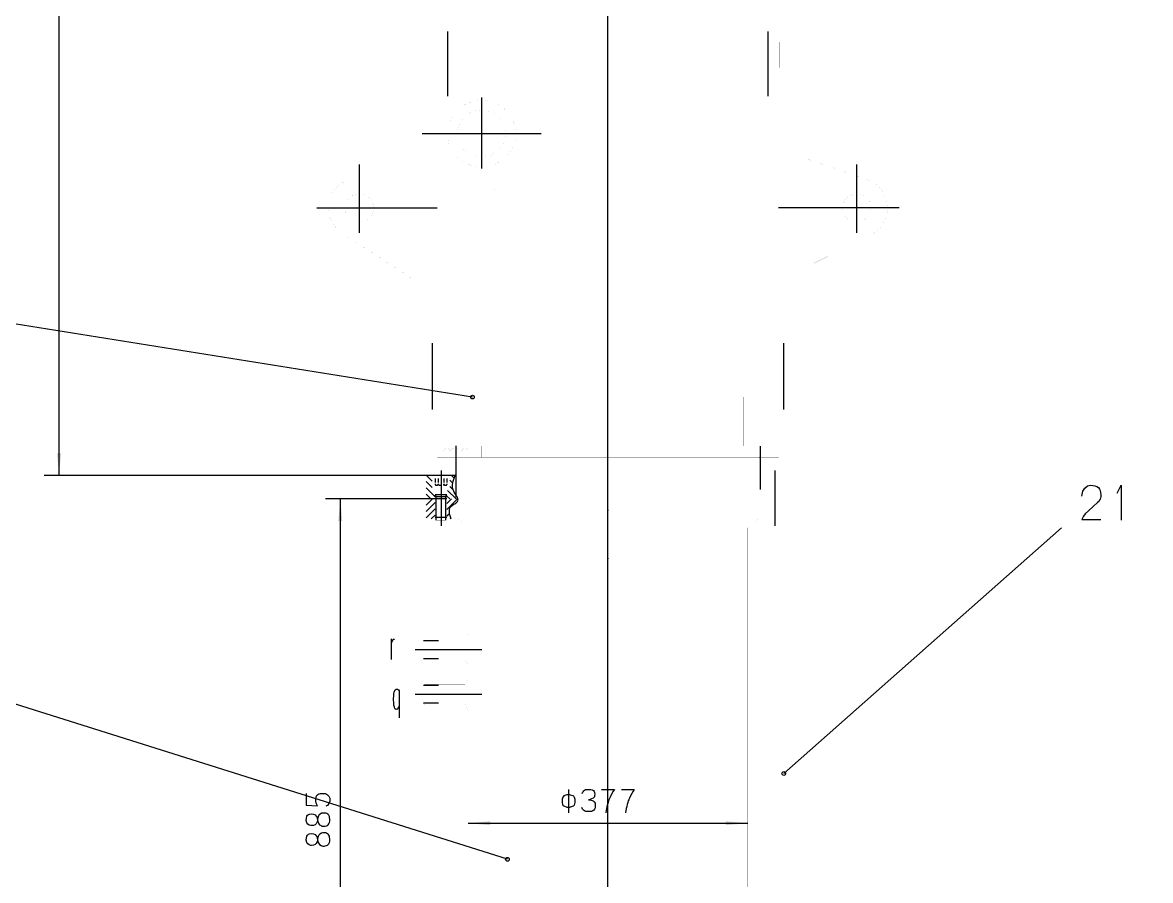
# Model space of a CAD drawing. Extents: x 0 to 8410, y 0 to 11890.
# Drawn here: x 2361 to 3881, y 9512 to 10669 of the extents above; entities that cross this region are included whole.
import ezdxf

# ---------------------------------------------------------------- set-up
doc = ezdxf.new("R2010")
doc.units = 0
doc.header["$MEASUREMENT"] = 0
doc.linetypes.add('中心线', pattern=[20.6, 15, -1.8, 2, -1.8])
doc.linetypes.add('虚线', pattern=[7, 5, -2])
for name, color, linetype in [('6', 7, 'Continuous'), ('7', 7, 'Continuous'), ('8', 7, 'Continuous'), ('9', 7, 'Continuous')]:
    doc.layers.add(name, color=color, linetype=linetype)

# ---------------------------------------------------------------- blocks, each defined once
blk = doc.blocks.new('BLKENT19')
at = {"layer": '6', "color": 2, "linetype": 'Continuous'}
for p, q in [((3088.57, 9623.29), (3088.15, 9621.53)), ((3088.99, 9624.25), (3088.57, 9623.29)), ((3089.41, 9624.89), (3088.99, 9624.25)), ((3090.35, 9626.01), (3089.41, 9624.89)), ((3094.22, 9627.61), (3090.35, 9626.01)), ((3099.03, 9627.61), (3094.22, 9627.61)), ((3096.62, 9634.97), (3096.62, 9603.45)), ((3099.03, 9627.61), (3102.27, 9626.65)), ((3102.27, 9626.65), (3103.21, 9626.01)), ((3103.21, 9626.01), (3104.26, 9624.41)), ((3104.26, 9624.41), (3104.78, 9623.13)), ((3104.78, 9623.13), (3105.09, 9621.53)), ((3115.03, 9629.21), (3115.66, 9630.49)), ((3115.66, 9630.49), (3116.28, 9631.77)), ((3116.28, 9631.77), (3117.33, 9633.05)), ((3117.33, 9633.05), (3118.27, 9634.01)), ((3118.27, 9634.01), (3119.52, 9634.65)), ((3119.52, 9634.65), (3120.99, 9634.97)), ((3120.99, 9634.97), (3124.54, 9634.97)), ((3124.54, 9634.97), (3126.74, 9634.81)), ((3126.74, 9634.81), (3128.62, 9634.17)), ((3129.77, 9623.29), (3127.68, 9622.01)), ((3128.62, 9634.17), (3130.09, 9633.21)), ((3131.45, 9625.05), (3129.77, 9623.29)), ((3130.09, 9633.21), (3131.13, 9632.09)), ((3131.13, 9632.09), (3131.86, 9630.49)), ((3131.86, 9626.49), (3131.45, 9625.05)), ((3131.86, 9630.49), (3132.18, 9628.57)), ((3132.18, 9628.57), (3131.86, 9626.49)), ((3141.17, 9634.97), (3158.43, 9634.97)), ((3152.67, 9624.57), (3151.11, 9620.89)), ((3155.18, 9629.37), (3152.67, 9624.57)), ((3156.96, 9632.57), (3155.18, 9629.37)), ((3158.43, 9634.97), (3156.96, 9632.57)), ((3167.84, 9634.97), (3185.09, 9634.97)), ((3179.34, 9624.57), (3177.77, 9620.89)), ((3181.85, 9629.37), (3179.34, 9624.57)), ((3183.63, 9632.57), (3181.85, 9629.37)), ((3185.09, 9634.97), (3183.63, 9632.57)), ((3088.15, 9621.53), (3088.05, 9619.29)), ((3088.05, 9619.29), (3088.15, 9617.05)), ((3088.15, 9617.05), (3088.67, 9614.65)), ((3088.67, 9614.65), (3089.09, 9613.85)), ((3089.09, 9613.85), (3090.14, 9612.57)), ((3090.14, 9612.57), (3094.22, 9610.97)), ((3094.22, 9610.97), (3099.03, 9610.97)), ((3103.11, 9612.41), (3099.03, 9610.97)), ((3104.15, 9613.85), (3103.11, 9612.41)), ((3104.78, 9615.29), (3104.15, 9613.85)), ((3105.09, 9617.05), (3104.78, 9615.29)), ((3105.09, 9621.53), (3105.2, 9619.29)), ((3105.2, 9619.29), (3105.09, 9617.05)), ((3115.66, 9608.25), (3114.61, 9610.65)), ((3116.7, 9606.97), (3115.66, 9608.25)), ((3118.27, 9605.85), (3116.7, 9606.97)), ((3125.8, 9621.37), (3123.5, 9620.89)), ((3123.5, 9620.89), (3125.38, 9620.73)), ((3125.38, 9620.73), (3128.41, 9620.09)), ((3127.68, 9622.01), (3125.8, 9621.37)), ((3128.41, 9620.09), (3129.88, 9619.61)), ((3130.92, 9606.97), (3129.46, 9605.85)), ((3129.88, 9619.61), (3131.24, 9618.33)), ((3131.86, 9608.09), (3130.92, 9606.97)), ((3131.24, 9618.33), (3132.39, 9616.41)), ((3132.6, 9610.17), (3131.86, 9608.09)), ((3132.39, 9616.41), (3132.7, 9614.65)), ((3132.7, 9611.61), (3132.6, 9610.17)), ((3132.7, 9614.65), (3132.7, 9611.61)), ((3147.76, 9609.05), (3146.92, 9603.45)), ((3148.39, 9611.77), (3147.76, 9609.05)), ((3149.01, 9614.49), (3148.39, 9611.77)), ((3149.96, 9617.21), (3149.01, 9614.49)), ((3150.48, 9619.29), (3149.96, 9617.21)), ((3151.11, 9620.89), (3150.48, 9619.29)), ((3174.43, 9609.05), (3173.59, 9603.45)), ((3175.05, 9611.77), (3174.43, 9609.05)), ((3175.68, 9614.49), (3175.05, 9611.77)), ((3176.62, 9617.21), (3175.68, 9614.49)), ((3177.15, 9619.29), (3176.62, 9617.21)), ((3177.77, 9620.89), (3177.15, 9619.29)), ((3119.84, 9605.05), (3118.27, 9605.85)), ((3122.24, 9604.89), (3119.84, 9605.05)), ((3127.68, 9604.89), (3122.24, 9604.89)), ((3129.46, 9605.85), (3127.68, 9604.89))]:
    blk.add_line(p, q, dxfattribs=at)
at = {"layer": '6', "color": 1, "linetype": 'Continuous'}
blk.add_line((2961.3, 9589.29), (3338.3, 9589.29), dxfattribs=at)
for points in [[(2961.3, 9589.29), (2991.18, 9591.9), (2991.18, 9586.67)], [(3338.3, 9589.29), (3308.41, 9586.67), (3308.41, 9591.9)]]:
    blk.add_solid(points, dxfattribs=at)
blk = doc.blocks.new('BLKENT20')
at = {"layer": '6', "color": 1, "linetype": 'Continuous'}
for p, q in [((2932.8, 10026.4), (2769.1, 10026.4)), ((2789.1, 9141.44), (2789.1, 10026.4)), ((2869.8, 9141.44), (2769.1, 9141.44))]:
    blk.add_line(p, q, dxfattribs=at)
at = {"layer": '6', "color": 2, "linetype": 'Continuous'}
for p, q in [((2743.26, 9629.44), (2743.26, 9613.55)), ((2755.9, 9622.33), (2757.18, 9626.31)), ((2755.9, 9619.3), (2755.9, 9622.33)), ((2757.18, 9626.31), (2758.78, 9628.19)), ((2758.78, 9628.19), (2760.22, 9628.92)), ((2760.22, 9628.92), (2762.14, 9629.34)), ((2762.14, 9629.34), (2765.34, 9629.55)), ((2765.34, 9629.55), (2768.54, 9629.23)), ((2768.54, 9629.23), (2770.3, 9628.61)), ((2770.3, 9628.61), (2771.9, 9627.67)), ((2771.9, 9627.67), (2773.66, 9625.57)), ((2773.66, 9625.57), (2774.78, 9622.96)), ((2774.78, 9622.96), (2774.78, 9619.19)), ((2743.26, 9613.55), (2758.46, 9612.71)), ((2756.7, 9616.16), (2755.9, 9619.3)), ((2758.46, 9612.71), (2756.7, 9616.16)), ((2770.46, 9612.71), (2769.5, 9612.08)), ((2771.58, 9613.23), (2770.46, 9612.71)), ((2773.66, 9615.74), (2771.58, 9613.23)), ((2774.46, 9617.63), (2773.66, 9615.74)), ((2774.78, 9619.19), (2774.46, 9617.63)), ((2743.26, 9592.95), (2743.42, 9596.08)), ((2744.06, 9590.02), (2743.26, 9592.95)), ((2743.42, 9596.08), (2744.06, 9598.7)), ((2744.06, 9598.7), (2744.86, 9599.95)), ((2744.86, 9599.95), (2746.3, 9601.1)), ((2746.3, 9601.1), (2747.42, 9601.63)), ((2747.42, 9601.63), (2750.78, 9601.94)), ((2750.78, 9601.94), (2753.02, 9601.63)), ((2753.02, 9601.63), (2755.1, 9600.68)), ((2755.1, 9600.68), (2756.7, 9599.01)), ((2756.7, 9599.01), (2757.66, 9597.02)), ((2757.66, 9597.02), (2757.98, 9595.56)), ((2758.14, 9593.78), (2757.66, 9591.06)), ((2757.98, 9595.56), (2758.78, 9591.69)), ((2759.42, 9598.07), (2758.14, 9594.51)), ((2758.78, 9591.69), (2759.58, 9589.7)), ((2760.22, 9599.95), (2759.42, 9598.07)), ((2761.66, 9601.21), (2760.22, 9599.95)), ((2763.9, 9602.67), (2761.66, 9601.21)), ((2765.34, 9602.88), (2763.9, 9602.67)), ((2767.42, 9602.88), (2765.34, 9602.88)), ((2769.34, 9602.88), (2767.42, 9602.88)), ((2770.94, 9602.25), (2769.34, 9602.88)), ((2772.22, 9601.52), (2770.94, 9602.25)), ((2772.86, 9601), (2772.22, 9601.52)), ((2773.5, 9599.95), (2772.86, 9601)), ((2774.46, 9598.38), (2773.5, 9599.95)), ((2774.3, 9590.12), (2774.78, 9591.9)), ((2774.62, 9597.23), (2774.46, 9598.38)), ((2775.1, 9594.31), (2774.62, 9597.23)), ((2774.78, 9591.9), (2775.1, 9594.31)), ((2745.34, 9588.14), (2744.06, 9590.02)), ((2747.26, 9586.67), (2745.34, 9588.14)), ((2749.34, 9586.15), (2747.26, 9586.67)), ((2750.46, 9586.15), (2749.34, 9586.15)), ((2753.02, 9586.36), (2750.46, 9586.15)), ((2755.1, 9587.19), (2753.02, 9586.36)), ((2756.54, 9588.66), (2755.1, 9587.19)), ((2757.66, 9591.06), (2756.54, 9588.66)), ((2759.58, 9589.7), (2760.22, 9588.66)), ((2760.22, 9588.66), (2761.18, 9587.19)), ((2761.18, 9587.19), (2763.26, 9586.04)), ((2763.26, 9586.04), (2764.38, 9585.52)), ((2764.38, 9585.52), (2765.66, 9585.21)), ((2765.66, 9585.21), (2767.1, 9585.21)), ((2767.1, 9585.21), (2768.86, 9585.31)), ((2768.86, 9585.31), (2770.62, 9585.73)), ((2770.62, 9585.73), (2771.74, 9586.36)), ((2771.74, 9586.36), (2772.7, 9587.09)), ((2772.7, 9587.09), (2773.5, 9588.34)), ((2773.5, 9588.34), (2774.3, 9590.12)), ((2743.26, 9566.28), (2743.42, 9569.42)), ((2744.06, 9563.35), (2743.26, 9566.28)), ((2743.42, 9569.42), (2744.06, 9572.03)), ((2744.06, 9572.03), (2744.86, 9573.29)), ((2745.34, 9561.47), (2744.06, 9563.35)), ((2744.86, 9573.29), (2746.3, 9574.44)), ((2747.26, 9560), (2745.34, 9561.47)), ((2746.3, 9574.44), (2747.42, 9574.96)), ((2747.42, 9574.96), (2750.78, 9575.27)), ((2750.78, 9575.27), (2753.02, 9574.96)), ((2753.02, 9574.96), (2755.1, 9574.02)), ((2755.1, 9574.02), (2756.7, 9572.34)), ((2756.54, 9561.99), (2755.1, 9560.53)), ((2757.66, 9564.4), (2756.54, 9561.99)), ((2756.7, 9572.34), (2757.66, 9570.36)), ((2757.66, 9570.36), (2757.98, 9568.89)), ((2758.14, 9567.12), (2757.66, 9564.4)), ((2757.98, 9568.89), (2758.78, 9565.02)), ((2759.42, 9571.4), (2758.14, 9567.85)), ((2758.78, 9565.02), (2759.58, 9563.04)), ((2760.22, 9573.29), (2759.42, 9571.4)), ((2759.58, 9563.04), (2760.22, 9561.99)), ((2761.66, 9574.54), (2760.22, 9573.29)), ((2760.22, 9561.99), (2761.18, 9560.53)), ((2763.9, 9576), (2761.66, 9574.54)), ((2765.34, 9576.21), (2763.9, 9576)), ((2767.42, 9576.21), (2765.34, 9576.21)), ((2769.34, 9576.21), (2767.42, 9576.21)), ((2770.94, 9575.59), (2769.34, 9576.21)), ((2772.22, 9574.85), (2770.94, 9575.59)), ((2772.86, 9574.33), (2772.22, 9574.85)), ((2772.7, 9560.42), (2773.5, 9561.68)), ((2773.5, 9573.29), (2772.86, 9574.33)), ((2774.46, 9571.72), (2773.5, 9573.29)), ((2773.5, 9561.68), (2774.3, 9563.46)), ((2774.3, 9563.46), (2774.78, 9565.23)), ((2774.62, 9570.57), (2774.46, 9571.72)), ((2775.1, 9567.64), (2774.62, 9570.57)), ((2774.78, 9565.23), (2775.1, 9567.64)), ((2749.34, 9559.48), (2747.26, 9560)), ((2750.46, 9559.48), (2749.34, 9559.48)), ((2753.02, 9559.69), (2750.46, 9559.48)), ((2755.1, 9560.53), (2753.02, 9559.69)), ((2761.18, 9560.53), (2763.26, 9559.38)), ((2763.26, 9559.38), (2764.38, 9558.85)), ((2764.38, 9558.85), (2765.66, 9558.54)), ((2765.66, 9558.54), (2767.1, 9558.54)), ((2767.1, 9558.54), (2768.86, 9558.65)), ((2768.86, 9558.65), (2770.62, 9559.06)), ((2770.62, 9559.06), (2771.74, 9559.69)), ((2771.74, 9559.69), (2772.7, 9560.42))]:
    blk.add_line(p, q, dxfattribs=at)
at = {"layer": '6', "color": 1, "linetype": 'Continuous'}
for points in [[(2789.1, 10026.4), (2791.72, 9996.55), (2786.49, 9996.55)], [(2789.1, 9141.44), (2786.49, 9171.33), (2791.72, 9171.33)]]:
    blk.add_solid(points, dxfattribs=at)
blk = doc.blocks.new('BLKENT293')
at = {"layer": '6', "color": 1, "linetype": 'Continuous'}
for p, q in [((2981.05, 11562.9), (2390.03, 11562.9)), ((2410.02, 10057.9), (2410.03, 11562.9)), ((2944.8, 10057.9), (2390.02, 10057.9))]:
    blk.add_line(p, q, dxfattribs=at)
at = {"layer": '6', "color": 2, "linetype": 'Continuous'}
for p, q in [((2368.17, 10861.9), (2368.17, 10848)), ((2379.23, 10855.7), (2380.35, 10859.2)), ((2379.23, 10853.1), (2379.23, 10855.7)), ((2380.35, 10859.2), (2381.75, 10860.8)), ((2381.75, 10860.8), (2383.01, 10861.5)), ((2383.01, 10861.5), (2384.69, 10861.8)), ((2384.69, 10861.8), (2387.49, 10862)), ((2387.49, 10862), (2390.29, 10861.7)), ((2390.29, 10861.7), (2391.83, 10861.2)), ((2391.83, 10861.2), (2393.23, 10860.4)), ((2393.23, 10860.4), (2394.77, 10858.5)), ((2394.77, 10858.5), (2395.75, 10856.3)), ((2395.75, 10856.3), (2395.75, 10853)), ((2368.17, 10848), (2381.47, 10847.3)), ((2371.25, 10836.9), (2374.61, 10838.1)), ((2374.61, 10838.1), (2379.09, 10838.7)), ((2379.09, 10838.7), (2382.73, 10838.7)), ((2379.93, 10850.3), (2379.23, 10853.1)), ((2381.47, 10847.3), (2379.93, 10850.3)), ((2382.73, 10838.7), (2384.69, 10838.6)), ((2384.69, 10838.6), (2387.21, 10838.2)), ((2387.21, 10838.2), (2389.03, 10837.8)), ((2391.97, 10847.3), (2391.13, 10846.7)), ((2392.95, 10847.7), (2391.97, 10847.3)), ((2394.77, 10849.9), (2392.95, 10847.7)), ((2395.47, 10851.6), (2394.77, 10849.9)), ((2395.75, 10853), (2395.47, 10851.6)), ((2368.03, 10830.9), (2368.73, 10834.2)), ((2368.73, 10827.8), (2368.03, 10830.9)), ((2368.73, 10834.2), (2369.71, 10835.8)), ((2369.29, 10826.9), (2368.73, 10827.8)), ((2370.27, 10825.9), (2369.29, 10826.9)), ((2369.71, 10835.8), (2371.25, 10836.9)), ((2371.39, 10825.2), (2370.27, 10825.9)), ((2372.65, 10824.6), (2371.39, 10825.2)), ((2374.75, 10824), (2372.65, 10824.6)), ((2378.81, 10823.4), (2374.75, 10824)), ((2383.71, 10823.4), (2378.81, 10823.4)), ((2385.11, 10823.5), (2383.71, 10823.4)), ((2387.49, 10823.7), (2385.11, 10823.5)), ((2388.75, 10824.1), (2387.49, 10823.7)), ((2391.13, 10825.2), (2388.75, 10824.1)), ((2389.03, 10837.8), (2390.85, 10837.2)), ((2390.85, 10837.2), (2392.25, 10836.5)), ((2392.25, 10826), (2391.13, 10825.2)), ((2392.25, 10836.5), (2393.79, 10835.4)), ((2393.93, 10827.8), (2392.25, 10826)), ((2393.79, 10835.4), (2394.63, 10833.8)), ((2394.77, 10829.2), (2393.93, 10827.8)), ((2394.63, 10833.8), (2395.19, 10831.4)), ((2395.19, 10831), (2394.77, 10829.2)), ((2368.17, 10815.3), (2368.17, 10801.4)), ((2379.23, 10809), (2380.35, 10812.5)), ((2379.23, 10806.4), (2379.23, 10809)), ((2380.35, 10812.5), (2381.75, 10814.2)), ((2381.75, 10814.2), (2383.01, 10814.8)), ((2383.01, 10814.8), (2384.69, 10815.2)), ((2384.69, 10815.2), (2387.49, 10815.4)), ((2387.49, 10815.4), (2390.29, 10815.1)), ((2390.29, 10815.1), (2391.83, 10814.5)), ((2391.83, 10814.5), (2393.23, 10813.7)), ((2393.23, 10813.7), (2394.77, 10811.9)), ((2394.77, 10811.9), (2395.75, 10809.6)), ((2395.75, 10809.6), (2395.75, 10806.3)), ((2368.17, 10801.4), (2381.47, 10800.6)), ((2379.93, 10803.6), (2379.23, 10806.4)), ((2381.47, 10800.6), (2379.93, 10803.6)), ((2391.97, 10800.6), (2391.13, 10800.1)), ((2392.95, 10801.1), (2391.97, 10800.6)), ((2394.77, 10803.3), (2392.95, 10801.1)), ((2395.47, 10804.9), (2394.77, 10803.3)), ((2395.75, 10806.3), (2395.47, 10804.9)), ((2374.75, 10781.4), (2368.45, 10784.5)), ((2368.45, 10784.5), (2395.89, 10784.5))]:
    blk.add_line(p, q, dxfattribs=at)
at = {"layer": '6', "color": 1, "linetype": 'Continuous'}
for points in [[(2410.03, 11562.9), (2412.65, 11533.1), (2407.42, 11533.1)], [(2410.02, 10057.9), (2407.41, 10087.8), (2412.64, 10087.8)]]:
    blk.add_solid(points, dxfattribs=at)
blk = doc.blocks.new('BLKENT326')
at = {"layer": '7', "color": 1, "linetype": 'Continuous'}
for p, q in [((2912.8, 10041.8), (2904.8, 10049.8)), ((2912.8, 10050.2), (2905.11, 10057.9)), ((2940.64, 10047.9), (2936.8, 10051.7)), ((2942.5, 10054.5), (2939.05, 10057.9)), ((2911.16, 10026.4), (2904.8, 10032.8)), ((2916.8, 10029.3), (2904.86, 10041.2)), ((2945.1, 10026.4), (2933.7, 10037.8)), ((2941.13, 10038.9), (2936.8, 10043.2)), ((2936.61, 10026.4), (2932.8, 10030.2))]:
    blk.add_line(p, q, dxfattribs=at)
blk = doc.blocks.new('BLKENT327')
at = {"layer": '7', "color": 1, "linetype": 'Continuous'}
for p, q in [((2904.8, 10018), (2913.27, 10026.4)), ((2904.8, 10009.5), (2916.8, 10021.5)), ((2932.8, 10012), (2947.21, 10026.4)), ((2932.8, 10020.5), (2938.72, 10026.4)), ((2904.8, 10001), (2916.8, 10013)), ((2911.72, 9999.44), (2916.8, 10004.5)), ((2932.8, 10003.5), (2936.3, 10007)), ((2937.18, 9999.44), (2938.09, 10000.3))]:
    blk.add_line(p, q, dxfattribs=at)
blk = doc.blocks.new('BLKENT729')
at = {"layer": '8', "color": 1, "linetype": 'Continuous'}
blk.add_line((3014.36, 9540.61), (949.709, 10191.7), dxfattribs=at)
blk.add_circle((3014.36, 9540.61), 2.5, dxfattribs=at)
blk = doc.blocks.new('BLKENT730')
at = {"layer": '8', "color": 1, "linetype": 'Continuous'}
blk.add_line((2967.15, 10163.8), (949.709, 10486.4), dxfattribs=at)
blk.add_circle((2967.15, 10163.8), 2.5, dxfattribs=at)
blk = doc.blocks.new('BLKENT731')
at = {"layer": '8', "color": 2, "linetype": 'Continuous'}
for p, q in [((3788.25, 10030.4), (3789.82, 10036.9)), ((3789.82, 10036.9), (3792.33, 10041)), ((3792.33, 10041), (3795.94, 10044.1)), ((3795.94, 10044.1), (3800.48, 10045)), ((3800.48, 10045), (3805.82, 10044.3)), ((3805.82, 10044.3), (3808.64, 10043.4)), ((3808.64, 10043.4), (3810.68, 10041.7)), ((3810.68, 10041.7), (3812.09, 10039.8)), ((3812.09, 10039.8), (3813.03, 10037.8)), ((3813.03, 10037.8), (3814.13, 10032.6)), ((3814.13, 10032.6), (3813.82, 10029.7)), ((3836.09, 10034), (3841.43, 10044.8)), ((3841.43, 10044.8), (3841.43, 9997.76)), ((3809.58, 10021.5), (3803.62, 10016.2)), ((3811.31, 10023.2), (3809.58, 10021.5)), ((3813.19, 10026.3), (3811.31, 10023.2)), ((3813.82, 10029.7), (3813.19, 10026.3)), ((3790.76, 10003), (3788.25, 9998.72)), ((3793.11, 10006.2), (3790.76, 10003)), ((3797.35, 10010.5), (3793.11, 10006.2)), ((3803.62, 10016.2), (3797.35, 10010.5)), ((3788.25, 9998.72), (3814.13, 9998.72))]:
    blk.add_line(p, q, dxfattribs=at)
at = {"layer": '8', "color": 1, "linetype": 'Continuous'}
blk.add_line((3386.78, 9656.33), (3760.88, 9987.52), dxfattribs=at)
at = {"layer": '8', "color": 1, "linetype": 'Continuous', "const_width": 0.03}
blk.add_lwpolyline([(3760.88, 9987.52), (3880.88, 9987.52)], dxfattribs=at)
at = {"layer": '8', "color": 1, "linetype": 'Continuous'}
blk.add_circle((3386.78, 9656.33), 2.5, dxfattribs=at)
blk = doc.blocks.new('BLKENT760')
at = {"layer": '9', "color": 15, "linetype": '虚线'}
for p, q in [((2916.8, 10053.8), (2916.8, 10045.8)), ((2920.8, 10053.8), (2920.8, 10045.8)), ((2928.8, 10053.8), (2928.8, 10045.8)), ((2932.8, 10053.8), (2932.8, 10045.8))]:
    blk.add_line(p, q, dxfattribs=at)
at = {"layer": '9', "color": 5, "linetype": '中心线'}
blk.add_line((2924.8, 10056.8), (2924.8, 9994.84), dxfattribs=at)
at = {"layer": '9', "color": 1, "linetype": 'Continuous'}
for p, q in [((2918.4, 10029.8), (2916.8, 10031.8)), ((2932.8, 10031.8), (2916.8, 10031.8)), ((2916.8, 10029.8), (2932.8, 10029.8)), ((2918.4, 9997.84), (2918.4, 10029.8)), ((2931.2, 10029.8), (2932.8, 10031.8)), ((2931.2, 9997.84), (2931.2, 10029.8)), ((2916.8, 10001.8), (2932.8, 10001.8))]:
    blk.add_line(p, q, dxfattribs=at)
at = {"layer": '9', "color": 7, "linetype": 'Continuous', "const_width": 0.03}
for points in [[(2913.4, 10053.8, 0.414214), (2912.8, 10053.2, -0.1)], [(2936.8, 10053.2, 0.414214), (2936.2, 10053.8, -0.1)], [(2916.8, 10037.2, 0.414214), (2916.2, 10037.8, -0.1)], [(2933.4, 10037.8, 0.414214), (2932.8, 10037.2, -0.1)]]:
    blk.add_lwpolyline(points, format="xyb", dxfattribs=at)
for points in [[(2912.8, 10053.2), (2912.8, 10037.8)], [(2936.2, 10053.8), (2913.4, 10053.8)], [(2936.8, 10053.2), (2936.8, 10037.8)], [(2936.8, 10037.8), (2912.8, 10037.8)], [(2916.8, 10037.2), (2916.8, 9999.44)], [(2932.8, 10037.2), (2932.8, 9999.44)], [(2932.8, 9999.44), (2916.8, 9999.44)], [(2916.8, 9999.44), (2918.4, 9997.84)], [(2931.2, 9997.84), (2918.4, 9997.84)], [(2932.8, 9999.44), (2931.2, 9997.84)]]:
    blk.add_lwpolyline(points, dxfattribs=at)
at = {"layer": '9', "color": 15, "linetype": '虚线'}
for centre, radius, start, end in [((2918.8, 10047.6), 2.67, 221.414, 318.591), ((2924.8, 10052.8), 8, 239.998, 300.002), ((2930.8, 10047.6), 2.67, 221.414, 318.591)]:
    blk.add_arc(centre, radius, start, end, dxfattribs=at)
blk = doc.blocks.new('BLKENT761')
at = {"layer": '9', "color": 7, "linetype": 'Continuous', "const_width": 0.03}
for points in [[(2919.8, 10057.9), (2919.8, 10082.3)], [(3379.8, 10082.3), (2919.8, 10082.3)], [(3379.8, 10057.9), (3379.8, 10082.3)], [(2919.8, 10057.9), (3379.8, 10057.9)]]:
    blk.add_lwpolyline(points, dxfattribs=at)
blk = doc.blocks.new('BLKENT762')
at = {"layer": '9', "color": 7, "linetype": 'Continuous', "const_width": 0.03}
for points in [[(2918.18, 10607.9), (2918.18, 10625.2)], [(3381.42, 10625.2), (2918.18, 10625.2)], [(3381.42, 10607.9), (3381.42, 10625.2)], [(2918.18, 10607.9), (3381.42, 10607.9)]]:
    blk.add_lwpolyline(points, dxfattribs=at)
blk = doc.blocks.new('BLKENT828')
at = {"layer": '9', "color": 7, "linetype": 'Continuous', "const_width": 0.03}
for points in [[(2918.18, 10625.2), (2918.18, 10642.4)], [(3381.42, 10642.4), (2918.18, 10642.4)], [(3381.42, 10625.2), (3381.42, 10642.4)], [(2918.18, 10625.2), (3381.42, 10625.2)]]:
    blk.add_lwpolyline(points, dxfattribs=at)

msp = doc.modelspace()

# ---------------------------------------------------------------- linework, layer by layer
at = {"layer": '6'}
for p, q in [((3149.8, 7450.83), (3149.8, 11579.7)), ((2933.82, 10569.5), (2933.82, 10656.7)), ((3365.78, 10569.5), (3365.78, 10656.7)), ((2979.47, 10567.8), (2979.47, 10471.8)), ((2899.31, 10519), (3059.63, 10519)), ((2814.66, 10477.1), (2814.66, 10385)), ((3484.95, 10477.1), (3484.95, 10385)), ((2757.29, 10418.8), (2919.8, 10418.8)), ((3542.31, 10418.8), (3379.8, 10418.8)), ((2913.04, 10236.3), (2913.04, 10147.1)), ((3386.57, 10236.3), (3386.57, 10147.1)), ((2944.8, 10097.9), (2944.8, 10028.8)), ((3354.8, 10097.8), (3354.8, 10039.3)), ((2924.8, 10064.8), (2924.8, 9990)), ((3374.79, 10064.8), (3374.79, 9990)), ((2940.46, 10046.7), (2940.65, 10047.9)), ((2940.65, 10047.9), (2940.91, 10049.2)), ((2940.91, 10049.2), (2941.23, 10050.5)), ((2941.23, 10050.5), (2941.59, 10051.8)), ((2941.59, 10051.8), (2942, 10053)), ((2942, 10053), (2942.43, 10054.3)), ((2942.43, 10054.3), (2942.89, 10055.6)), ((2942.89, 10055.6), (2943.37, 10056.8)), ((2943.37, 10056.8), (2943.79, 10057.9)), ((2940.29, 10044.1), (2940.33, 10045.4)), ((2940.34, 10042.8), (2940.29, 10044.1)), ((2940.33, 10045.4), (2940.46, 10046.7)), ((2940.49, 10041.5), (2940.34, 10042.8)), ((2940.74, 10040.2), (2940.49, 10041.5)), ((2941.11, 10038.9), (2940.74, 10040.2)), ((2941.6, 10037.6), (2941.11, 10038.9)), ((2942.03, 10036.7), (2941.6, 10037.6)), ((2941.6, 10037.6), (2941.6, 10037.6)), ((2942.72, 10035.4), (2942.03, 10036.7)), ((2943.48, 10034.1), (2942.72, 10035.4)), ((2944.26, 10032.8), (2943.48, 10034.1)), ((2945.05, 10031.5), (2944.26, 10032.8)), ((2938.82, 10016.8), (2939.88, 10017.7)), ((2939.88, 10017.7), (2941.04, 10018.5)), ((2941.04, 10018.5), (2942.24, 10019.3)), ((2942.24, 10019.3), (2943.44, 10020)), ((2943.44, 10020), (2944.58, 10020.8)), ((2944.58, 10020.8), (2945.62, 10021.6)), ((2945.8, 10030.3), (2945.05, 10031.5)), ((2945.62, 10021.6), (2946.49, 10022.4)), ((2946.47, 10029.1), (2945.8, 10030.3)), ((2947.03, 10027.9), (2946.47, 10029.1)), ((2946.49, 10022.4), (2947.16, 10023.2)), ((2947.44, 10026.8), (2947.03, 10027.9)), ((2947.16, 10023.2), (2947.44, 10023.7)), ((2947.67, 10025.7), (2947.44, 10026.8)), ((2947.44, 10023.7), (2947.69, 10024.7)), ((2947.44, 10023.7), (2947.44, 10023.7)), ((2947.69, 10024.7), (2947.67, 10025.7)), ((2936, 10010.5), (2936.11, 10011.8)), ((2936.03, 10009.3), (2936, 10010.5)), ((2936.16, 10007.9), (2936.03, 10009.3)), ((2936.11, 10011.8), (2936.35, 10012.9)), ((2936.39, 10006.6), (2936.16, 10007.9)), ((2936.35, 10012.9), (2936.75, 10014.1)), ((2936.69, 10005.2), (2936.39, 10006.6)), ((2937.06, 10003.8), (2936.69, 10005.2)), ((2936.75, 10014.1), (2937.32, 10015.1)), ((2937.47, 10002.3), (2937.06, 10003.8)), ((2937.32, 10015.1), (2937.91, 10015.9)), ((2937.91, 10000.9), (2937.47, 10002.3)), ((2937.91, 10015.9), (2938.82, 10016.8)), ((2937.91, 10015.9), (2937.91, 10015.9)), ((2938.37, 9999.44), (2937.91, 10000.9)), ((2857.8, 9837.8), (2857.8, 9810.2)), ((2859.23, 9835.8), (2858.78, 9834.6)), ((2859.82, 9836.6), (2859.23, 9835.8)), ((2861, 9837.2), (2859.82, 9836.6)), ((2861.78, 9836.8), (2861, 9837.2)), ((2862.11, 9836), (2861.78, 9836.8)), ((2921.3, 9834.94), (2901.3, 9834.94)), ((2858.25, 9833), (2857.8, 9831.2)), ((2858.78, 9834.6), (2858.25, 9833)), ((2979.85, 9822.94), (2889.8, 9822.94)), ((2921.3, 9810.94), (2901.3, 9810.94)), ((2921.3, 9774.94), (2901.3, 9774.94)), ((2860.81, 9756.56), (2861, 9761.56)), ((2861, 9761.56), (2861.4, 9764.16)), ((2861.4, 9764.16), (2861.85, 9766.16)), ((2861.85, 9766.16), (2863.03, 9769.16)), ((2863.03, 9769.16), (2864.47, 9770.16)), ((2864.47, 9770.16), (2866.17, 9769.96)), ((2866.17, 9769.96), (2867.28, 9769.16)), ((2867.28, 9769.16), (2868.39, 9767.56)), ((2868.39, 9767.56), (2868.39, 9731.16)), ((2979.85, 9762.94), (2889.8, 9762.94)), ((2861, 9750.96), (2860.81, 9756.56)), ((2861.33, 9748.56), (2861, 9750.96)), ((2861.92, 9745.96), (2861.33, 9748.56)), ((2862.57, 9744.16), (2861.92, 9745.96)), ((2863.23, 9743.16), (2862.57, 9744.16)), ((2867.02, 9744.76), (2865.58, 9743.16)), ((2867.8, 9746.16), (2867.02, 9744.76)), ((2868.39, 9748.16), (2867.8, 9746.16)), ((2921.3, 9750.94), (2901.3, 9750.94)), ((2863.68, 9742.96), (2863.23, 9743.16)), ((2864.47, 9742.76), (2863.68, 9742.96)), ((2865.58, 9743.16), (2864.47, 9742.76))]:
    msp.add_line(p, q, dxfattribs=at)
at = {"layer": '6', "const_width": 0.03}
for points in [[(2952.93, 10845), (2952.93, 10642.4)], [(3346.67, 10845), (3346.67, 10642.4)], [(2885.98, 10581.9), (2885.98, 10607.9)], [(2885.98, 10607.9), (3413.62, 10607.9)], [(3413.62, 10190.1), (3413.62, 10607.9)], [(2797.93, 10581.9), (3413.62, 10581.9)], [(2797.93, 10456.1), (2797.93, 10581.9)], [(2948, 10551.9), (2944.12, 10547.9)], [(2952.35, 10555.4), (2948, 10551.9)], [(2957.1, 10558.3), (2952.35, 10555.4)], [(2962.18, 10560.7), (2957.1, 10558.3)], [(2967.53, 10562.4), (2962.18, 10560.7)], [(2971.03, 10549.7), (2967.25, 10548.4)], [(2973.05, 10563.5), (2967.53, 10562.4)], [(2974.93, 10550.4), (2971.03, 10549.7)], [(2978.66, 10563.9), (2973.05, 10563.5)], [(2978.9, 10550.8), (2974.93, 10550.4)], [(2984.29, 10563.7), (2978.66, 10563.9)], [(2982.88, 10550.6), (2978.9, 10550.8)], [(2986.8, 10549.9), (2982.88, 10550.6)], [(2989.85, 10562.8), (2984.29, 10563.7)], [(2990.62, 10548.8), (2986.8, 10549.9)], [(2995.25, 10561.2), (2989.85, 10562.8)], [(3000.41, 10559), (2995.25, 10561.2)], [(3005.27, 10556.3), (3000.41, 10559)], [(3009.74, 10552.9), (3005.27, 10556.3)], [(3013.75, 10549.1), (3009.74, 10552.9)], [(2938, 10538.7), (2935.84, 10533.6)], [(2940.77, 10543.5), (2938, 10538.7)], [(2944.12, 10547.9), (2940.77, 10543.5)], [(2952.12, 10536.3), (2950.16, 10532.9)], [(2954.49, 10539.4), (2952.12, 10536.3)], [(2957.23, 10542.2), (2954.49, 10539.4)], [(2960.3, 10544.7), (2957.23, 10542.2)], [(2963.66, 10546.8), (2960.3, 10544.7)], [(2967.25, 10548.4), (2963.66, 10546.8)], [(2994.27, 10547.3), (2990.62, 10548.8)], [(2997.7, 10545.3), (2994.27, 10547.3)], [(3000.86, 10543), (2997.7, 10545.3)], [(3003.7, 10540.2), (3000.86, 10543)], [(3006.18, 10537.2), (3003.7, 10540.2)], [(3008.26, 10533.9), (3006.18, 10537.2)], [(3017.26, 10544.8), (3013.75, 10549.1)], [(3020.2, 10540.1), (3017.26, 10544.8)], [(3022.54, 10535.1), (3020.2, 10540.1)], [(3024.23, 10529.9), (3022.54, 10535.1)], [(2933.51, 10522.9), (2933.36, 10517.4)], [(2934.34, 10528.3), (2933.51, 10522.9)], [(2935.84, 10533.6), (2934.34, 10528.3)], [(2946.98, 10521.8), (2946.88, 10517.9)], [(2947.57, 10525.6), (2946.98, 10521.8)], [(2948.64, 10529.3), (2947.57, 10525.6)], [(2950.16, 10532.9), (2948.64, 10529.3)], [(3009.91, 10530.4), (3008.26, 10533.9)], [(3011.11, 10526.7), (3009.91, 10530.4)], [(3011.83, 10522.9), (3011.11, 10526.7)], [(3012.08, 10519), (3011.83, 10522.9)], [(3012.03, 10517.3), (3012.08, 10519)], [(3025.26, 10524.5), (3024.23, 10529.9)], [(3025.6, 10519), (3025.26, 10524.5)], [(3025.54, 10516.6), (3025.6, 10519)], [(2933.36, 10517.4), (2933.9, 10512)], [(2933.9, 10512), (2935.12, 10506.6)], [(2935.12, 10506.6), (2937, 10501.4)], [(2946.88, 10517.9), (2947.26, 10514)], [(2947.26, 10514), (2948.12, 10510.2)], [(2948.12, 10510.2), (2949.45, 10506.6)], [(2949.45, 10506.6), (2951.23, 10503.1)], [(3007.42, 10502.6), (3009.26, 10506.1)], [(3009.26, 10506.1), (3010.65, 10509.7)], [(3010.65, 10509.7), (3011.58, 10513.5)], [(3011.58, 10513.5), (3012.03, 10517.3)], [(3021.62, 10500.7), (3023.59, 10505.9)], [(3023.59, 10505.9), (3024.9, 10511.2)], [(3024.9, 10511.2), (3025.54, 10516.6)], [(2937, 10501.4), (2939.51, 10496.5)], [(2939.51, 10496.5), (2942.62, 10491.9)], [(2942.62, 10491.9), (2946.28, 10487.8)], [(2951.23, 10503.1), (2953.43, 10499.9)], [(2953.43, 10499.9), (2956.01, 10496.9)], [(2956.01, 10496.9), (2958.95, 10494.3)], [(2958.95, 10494.3), (2962.19, 10492.1)], [(2962.19, 10492.1), (2965.69, 10490.2)], [(2965.69, 10490.2), (2969.39, 10488.8)], [(2969.39, 10488.8), (2973.25, 10487.8)], [(2985.13, 10487.7), (2989, 10488.6)], [(2989, 10488.6), (2992.73, 10490)], [(2992.73, 10490), (2996.26, 10491.8)], [(2996.26, 10491.8), (2999.54, 10494)], [(2999.54, 10494), (3002.53, 10496.5)], [(3002.53, 10496.5), (3005.16, 10499.4)], [(3005.16, 10499.4), (3007.42, 10502.6)], [(3012.09, 10487.2), (3015.82, 10491.3)], [(3015.82, 10491.3), (3019.01, 10495.8)], [(3019.01, 10495.8), (3021.62, 10500.7)], [(2946.28, 10487.8), (2950.43, 10484.1)], [(2950.43, 10484.1), (2955.02, 10480.9)], [(2955.02, 10480.9), (2959.97, 10478.3)], [(2959.97, 10478.3), (2965.21, 10476.2)], [(2965.21, 10476.2), (2970.66, 10474.9)], [(2970.66, 10474.9), (2976.25, 10474.2)], [(2973.25, 10487.8), (2977.19, 10487.3)], [(2976.25, 10474.2), (2981.88, 10474.1)], [(2977.19, 10487.3), (2981.17, 10487.3)], [(2981.17, 10487.3), (2985.13, 10487.7)], [(2981.88, 10474.1), (2987.48, 10474.7)], [(2987.48, 10474.7), (2992.96, 10476)], [(2992.96, 10476), (2998.23, 10477.9)], [(2998.23, 10477.9), (3003.23, 10480.5)], [(3003.23, 10480.5), (3007.87, 10483.6)], [(3007.87, 10483.6), (3012.09, 10487.2)], [(3413.62, 10486.4), (3498.81, 10457.2)], [(2781.92, 10444.1), (2779, 10440)], [(2785.32, 10447.8), (2781.92, 10444.1)], [(2789.17, 10451), (2785.32, 10447.8)], [(2793.39, 10453.8), (2789.17, 10451)], [(2797.93, 10456.1), (2793.39, 10453.8)], [(2987.45, 10456.1), (2797.93, 10456.1)], [(2885.98, 10190.1), (2885.98, 10456.1)], [(2980.05, 10456), (2979.47, 10456.1)], [(2982.52, 10455.6), (2980.05, 10456)], [(2984.91, 10454.9), (2982.52, 10455.6)], [(2987.2, 10453.8), (2984.91, 10454.9)], [(2989.34, 10452.6), (2987.2, 10453.8)], [(2991.31, 10451.1), (2989.34, 10452.6)], [(2993.07, 10449.3), (2991.31, 10451.1)], [(2994.61, 10447.4), (2993.07, 10449.3)], [(2995.88, 10445.3), (2994.61, 10447.4)], [(2996.89, 10443), (2995.88, 10445.3)], [(2997.61, 10440.7), (2996.89, 10443)], [(3499.06, 10457.1), (3498.81, 10457.2)], [(3503.74, 10455.1), (3499.06, 10457.1)], [(3508.15, 10452.6), (3503.74, 10455.1)], [(3512.21, 10449.6), (3508.15, 10452.6)], [(3515.86, 10446.2), (3512.21, 10449.6)], [(3519.05, 10442.3), (3515.86, 10446.2)], [(2774.8, 10431), (2773.57, 10426.1)], [(2776.62, 10435.6), (2774.8, 10431)], [(2779, 10440), (2776.62, 10435.6)], [(2798.49, 10429), (2797.33, 10427)], [(2799.89, 10430.9), (2798.49, 10429)], [(2801.51, 10432.5), (2799.89, 10430.9)], [(2803.33, 10434), (2801.51, 10432.5)], [(2805.31, 10435.2), (2803.33, 10434)], [(2807.44, 10436.2), (2805.31, 10435.2)], [(2809.67, 10436.9), (2807.44, 10436.2)], [(2811.98, 10437.4), (2809.67, 10436.9)], [(2814.32, 10437.6), (2811.98, 10437.4)], [(2816.67, 10437.5), (2814.32, 10437.6)], [(2818.99, 10437.1), (2816.67, 10437.5)], [(2821.25, 10436.4), (2818.99, 10437.1)], [(2823.41, 10435.5), (2821.25, 10436.4)], [(2825.44, 10434.4), (2823.41, 10435.5)], [(2827.3, 10433), (2825.44, 10434.4)], [(2828.98, 10431.4), (2827.3, 10433)], [(2830.45, 10429.6), (2828.98, 10431.4)], [(2831.68, 10427.6), (2830.45, 10429.6)], [(2997.46, 10431), (2997.96, 10433.4)], [(2998.03, 10438.3), (2997.61, 10440.7)], [(2997.96, 10433.4), (2998.15, 10435.9)], [(2998.15, 10435.9), (2998.03, 10438.3)], [(3468.78, 10429), (3467.62, 10427)], [(3470.18, 10430.9), (3468.78, 10429)], [(3471.8, 10432.5), (3470.18, 10430.9)], [(3473.62, 10434), (3471.8, 10432.5)], [(3475.6, 10435.2), (3473.62, 10434)], [(3477.73, 10436.2), (3475.6, 10435.2)], [(3479.96, 10436.9), (3477.73, 10436.2)], [(3482.26, 10437.4), (3479.96, 10436.9)], [(3484.61, 10437.6), (3482.26, 10437.4)], [(3486.96, 10437.5), (3484.61, 10437.6)], [(3489.28, 10437.1), (3486.96, 10437.5)], [(3491.54, 10436.4), (3489.28, 10437.1)], [(3493.7, 10435.5), (3491.54, 10436.4)], [(3495.72, 10434.4), (3493.7, 10435.5)], [(3497.59, 10433), (3495.72, 10434.4)], [(3499.27, 10431.4), (3497.59, 10433)], [(3500.73, 10429.6), (3499.27, 10431.4)], [(3501.96, 10427.6), (3500.73, 10429.6)], [(3521.74, 10438.1), (3519.05, 10442.3)], [(3523.87, 10433.5), (3521.74, 10438.1)], [(3525.43, 10428.8), (3523.87, 10433.5)], [(3526.38, 10423.9), (3525.43, 10428.8)], [(2773.57, 10426.1), (2772.96, 10421.2)], [(2772.96, 10421.2), (2772.97, 10416.2)], [(2772.97, 10416.2), (2773.61, 10411.3)], [(2795.46, 10420.4), (2795.4, 10418.1)], [(2795.4, 10418.1), (2795.62, 10415.9)], [(2795.81, 10422.7), (2795.46, 10420.4)], [(2795.62, 10415.9), (2796.13, 10413.6)], [(2796.43, 10424.9), (2795.81, 10422.7)], [(2796.13, 10413.6), (2796.92, 10411.5)], [(2797.33, 10427), (2796.43, 10424.9)], [(2832.65, 10425.5), (2831.68, 10427.6)], [(2832.26, 10411.2), (2833.09, 10413.3)], [(2833.36, 10423.3), (2832.65, 10425.5)], [(2833.09, 10413.3), (2833.64, 10415.5)], [(2833.79, 10421.1), (2833.36, 10423.3)], [(2833.64, 10415.5), (2833.9, 10417.8)], [(2833.93, 10418.8), (2833.79, 10421.1)], [(2833.9, 10417.8), (2833.93, 10418.8)], [(3465.75, 10420.4), (3465.68, 10418.1)], [(3465.68, 10418.1), (3465.91, 10415.9)], [(3466.09, 10422.7), (3465.75, 10420.4)], [(3465.91, 10415.9), (3466.42, 10413.6)], [(3466.72, 10424.9), (3466.09, 10422.7)], [(3466.42, 10413.6), (3467.2, 10411.5)], [(3467.62, 10427), (3466.72, 10424.9)], [(3502.94, 10425.5), (3501.96, 10427.6)], [(3502.55, 10411.2), (3503.38, 10413.3)], [(3503.65, 10423.3), (3502.94, 10425.5)], [(3503.38, 10413.3), (3503.93, 10415.5)], [(3504.08, 10421.1), (3503.65, 10423.3)], [(3503.93, 10415.5), (3504.19, 10417.8)], [(3504.22, 10418.8), (3504.08, 10421.1)], [(3504.19, 10417.8), (3504.22, 10418.8)], [(3525.52, 10409.1), (3526.42, 10414)], [(3526.71, 10419), (3526.38, 10423.9)], [(3526.42, 10414), (3526.71, 10419)], [(2773.61, 10411.3), (2774.85, 10406.5)], [(2774.85, 10406.5), (2776.69, 10401.9)], [(2776.69, 10401.9), (2779.09, 10397.5)], [(2779.09, 10397.5), (2782.02, 10393.4)], [(2796.92, 10411.5), (2797.97, 10409.4)], [(2797.97, 10409.4), (2799.27, 10407.5)], [(2799.27, 10407.5), (2800.79, 10405.8)], [(2800.79, 10405.8), (2802.53, 10404.2)], [(2802.53, 10404.2), (2804.44, 10402.9)], [(2804.44, 10402.9), (2806.51, 10401.8)], [(2806.51, 10401.8), (2808.7, 10400.9)], [(2808.7, 10400.9), (2810.98, 10400.4)], [(2810.98, 10400.4), (2813.31, 10400.1)], [(2813.31, 10400.1), (2815.67, 10400)], [(2815.67, 10400), (2818, 10400.3)], [(2818, 10400.3), (2820.29, 10400.8)], [(2820.29, 10400.8), (2822.5, 10401.6)], [(2822.5, 10401.6), (2824.58, 10402.7)], [(2824.58, 10402.7), (2826.52, 10404)], [(2826.52, 10404), (2828.29, 10405.5)], [(2828.29, 10405.5), (2829.85, 10407.2)], [(2829.85, 10407.2), (2831.18, 10409.1)], [(2831.18, 10409.1), (2832.26, 10411.2)], [(3467.2, 10411.5), (3468.26, 10409.4)], [(3468.26, 10409.4), (3469.55, 10407.5)], [(3469.55, 10407.5), (3471.08, 10405.8)], [(3471.08, 10405.8), (3472.82, 10404.2)], [(3472.82, 10404.2), (3474.73, 10402.9)], [(3474.73, 10402.9), (3476.8, 10401.8)], [(3476.8, 10401.8), (3478.99, 10400.9)], [(3478.99, 10400.9), (3481.27, 10400.4)], [(3481.27, 10400.4), (3483.6, 10400.1)], [(3483.6, 10400.1), (3485.95, 10400)], [(3485.95, 10400), (3488.29, 10400.3)], [(3488.29, 10400.3), (3490.58, 10400.8)], [(3490.58, 10400.8), (3492.79, 10401.6)], [(3492.79, 10401.6), (3494.87, 10402.7)], [(3494.87, 10402.7), (3496.81, 10404)], [(3496.81, 10404), (3498.57, 10405.5)], [(3498.57, 10405.5), (3500.13, 10407.2)], [(3500.13, 10407.2), (3501.47, 10409.1)], [(3501.47, 10409.1), (3502.55, 10411.2)], [(3519.26, 10395.6), (3521.91, 10399.9)], [(3521.91, 10399.9), (3524, 10404.4)], [(3524, 10404.4), (3525.52, 10409.1)], [(2782.02, 10393.4), (2785.44, 10389.7)], [(2785.44, 10389.7), (2789.3, 10386.5)], [(2789.3, 10386.5), (2791.41, 10385)], [(2885.98, 10323.3), (2791.41, 10385)], [(3413.62, 10337.2), (3504.07, 10382.6)], [(3504.07, 10382.6), (3508.45, 10385.2)], [(3508.45, 10385.2), (3512.49, 10388.2)], [(3512.49, 10388.2), (3516.11, 10391.7)], [(3516.11, 10391.7), (3519.26, 10395.6)], [(2885.98, 10214.7), (3413.62, 10214.7)], [(2885.98, 10163.8), (2885.98, 10190.1)], [(3413.62, 10190.1), (2885.98, 10190.1)], [(3413.62, 10163.8), (3413.62, 10190.1)], [(3413.62, 10163.8), (2885.98, 10163.8)], [(2967.15, 10163.8), (2967.15, 10097.9)], [(3332.45, 10097.9), (3332.45, 10163.8)], [(2957.15, 10094.8), (2932.44, 10094.8)], [(2967.15, 10097.9), (3332.45, 10097.9)], [(2979.8, 10097.9), (2979.8, 10082.3)], [(3319.8, 10097.9), (3319.8, 10082.3)], [(3342.44, 10094.8), (3367.16, 10094.8)], [(2928.32, 10091.2), (2928.32, 10082.3)], [(2936.56, 10091.2), (2936.56, 10082.3)], [(2953.03, 10091.2), (2953.03, 10082.3)], [(2961.27, 10091.2), (2961.27, 10082.3)], [(3338.33, 10091.2), (3338.33, 10082.3)], [(3371.28, 10082.3), (3338.33, 10082.3)], [(3346.56, 10091.2), (3346.56, 10082.3)], [(3363.04, 10091.2), (3363.04, 10082.3)], [(3371.28, 10091.2), (3371.28, 10082.3)], [(2904.8, 10057.9), (2904.8, 9999.44)], [(3149.8, 10057.9), (2904.8, 10057.9)], [(2905.64, 10057.9), (3394.8, 10057.9)], [(2912.8, 10053.2), (2912.8, 10057.9)], [(2936.8, 10053.2), (2936.8, 10057.9)], [(3394.8, 10057.9), (3394.8, 10001.2)], [(2916.8, 10026.4), (2904.8, 10026.4)], [(2932.8, 10026.4), (3394.8, 10026.4)], [(2904.8, 9999.44), (3393.11, 9999.44)], [(2947.44, 9999.44), (2961.3, 9987.52)], [(2961.3, 9987.52), (3338.3, 9987.52)], [(2961.3, 9184.6), (2961.3, 9987.52)], [(3352.16, 9999.44), (3338.3, 9987.52)], [(3338.3, 9153.44), (3338.3, 9987.52)], [(3393.11, 9999.44), (3394.8, 10001.2)], [(2902.3, 9836.31), (2901.3, 9835.31)], [(2901.3, 9835.31), (2901.3, 9810.57)], [(2956.93, 9836.31), (2902.3, 9836.31)], [(2902.3, 9836.31), (2902.3, 9809.57)], [(2921.3, 9836.31), (2921.3, 9809.57)], [(2961.3, 9843.92), (2956.93, 9836.31)], [(2956.93, 9836.31), (2956.93, 9809.57)], [(2902.3, 9809.57), (2901.3, 9810.57)], [(2956.93, 9809.57), (2902.3, 9809.57)], [(2961.3, 9801.96), (2956.93, 9809.57)], [(2902.3, 9776.31), (2901.3, 9775.31)], [(2901.3, 9775.31), (2901.3, 9750.57)], [(2956.93, 9776.31), (2902.3, 9776.31)], [(2902.3, 9776.31), (2902.3, 9749.57)], [(2921.3, 9776.31), (2921.3, 9749.57)], [(2961.3, 9783.92), (2956.93, 9776.31)], [(2956.93, 9776.31), (2956.93, 9749.57)], [(2902.3, 9749.57), (2901.3, 9750.57)], [(2956.93, 9749.57), (2902.3, 9749.57)], [(2961.3, 9741.96), (2956.93, 9749.57)], [(3338.3, 9732.61), (3386.78, 9732.61)], [(3375.19, 9580.06), (3375.19, 9732.61)], [(3386.78, 9732.61), (3386.78, 9580.06)], [(3386.78, 9580.06), (3338.3, 9580.06)]]:
    msp.add_lwpolyline(points, dxfattribs=at)
for points in [[(2936.56, 10091.2, 0.865018), (2928.32, 10091.2, -0.1)], [(2953.03, 10091.2, 0.432495), (2936.56, 10091.2, -0.1)], [(2961.27, 10091.2, 0.865018), (2953.03, 10091.2, -0.1)], [(3346.56, 10091.2, 0.865027), (3338.33, 10091.2, -0.1)], [(3363.04, 10091.2, 0.432495), (3346.56, 10091.2, -0.1)], [(3371.28, 10091.2, 0.865009), (3363.04, 10091.2, -0.1)], [(3344.8, 10081.5, 0.414214), (3344, 10082.3, -0.1)], [(3365.6, 10082.3, 0.414214), (3364.8, 10081.5, -0.1)]]:
    msp.add_lwpolyline(points, format="xyb", dxfattribs=at)
at = {"layer": '6'}
for p in [(3354.8, 10082.3), (3149.8, 10011.4), (3149.8, 9945.94)]:
    msp.add_point(p, dxfattribs=at)

# ---------------------------------------------------------------- block references
for name in ['BLKENT293', 'BLKENT828', 'BLKENT762', 'BLKENT730', 'BLKENT729', 'BLKENT761', 'BLKENT326', 'BLKENT760', 'BLKENT731', 'BLKENT20', 'BLKENT327', 'BLKENT19']:
    msp.add_blockref(name, (0, 0), dxfattribs=at)

doc.saveas('drawing.dxf')
